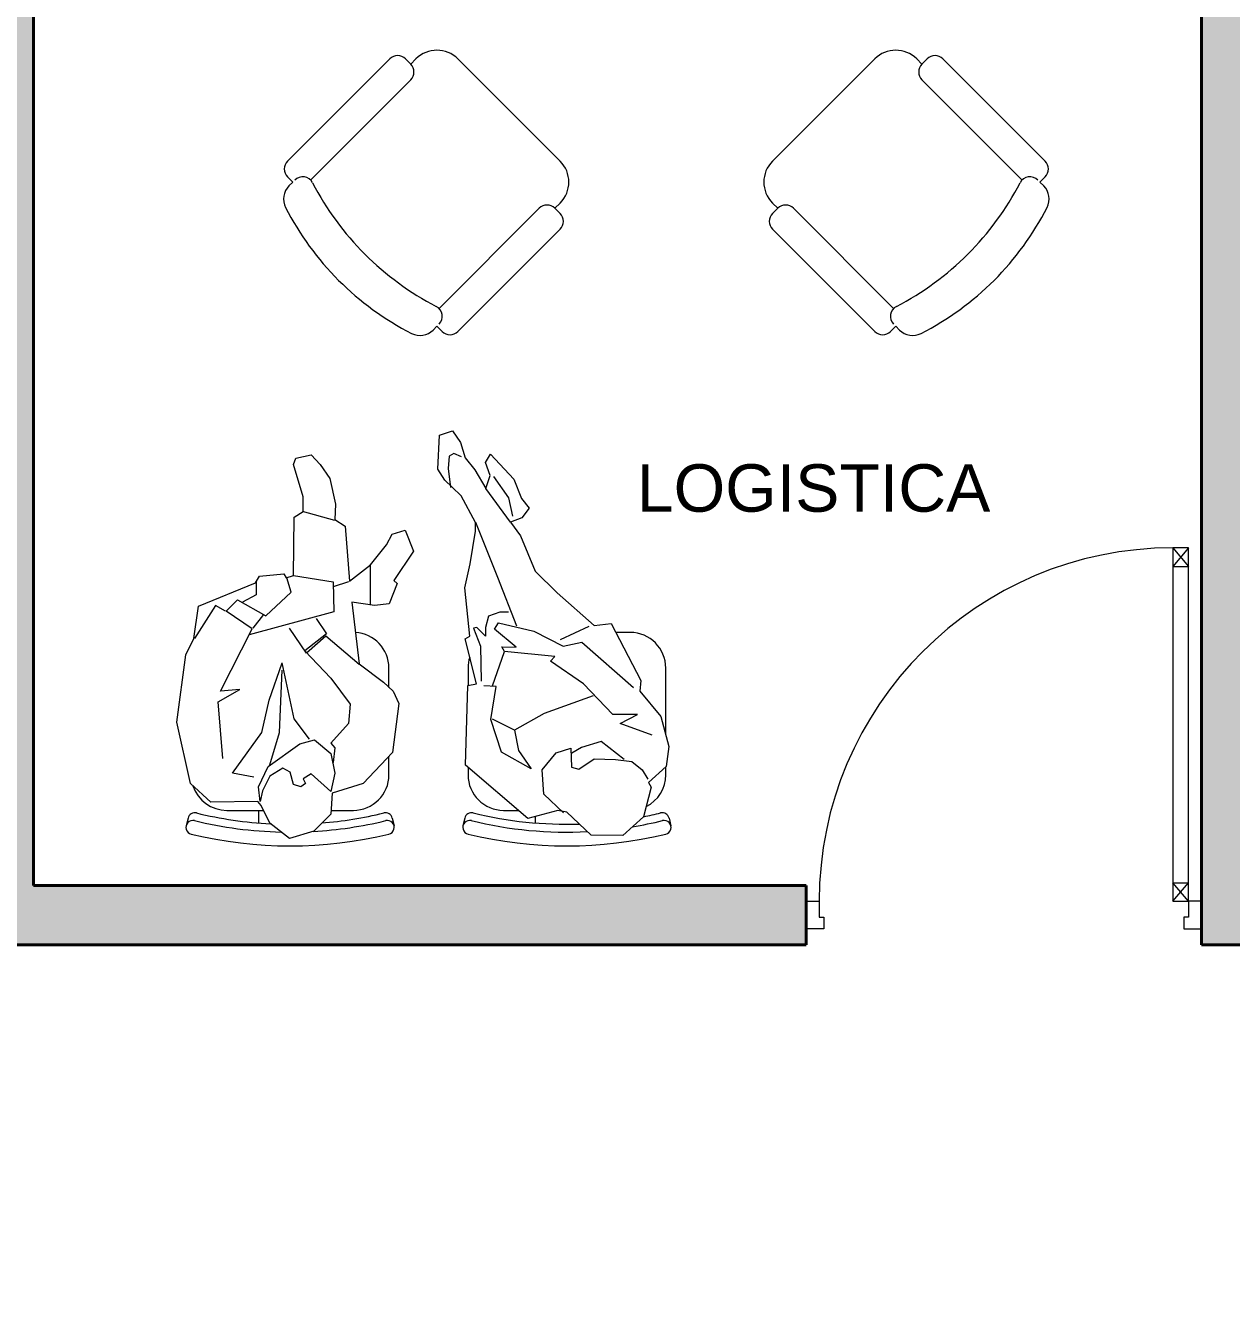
# Model space of a CAD drawing. Header units: millimetres. Extents: x 360.1 to 373.7, y 173.9 to 185.8.
# Drawn here: x 364.411 to 367.459, y 179.18 to 182.432 of the extents above; entities that cross this region are included whole.
import ezdxf

# ---------------------------------------------------------------- set-up
doc = ezdxf.new("R2010")
doc.units = ezdxf.units.MM
for name, color, linetype, lineweight in [('ARREDI attrezzature - furniture', 175, 'Continuous', 9), ('MURATURA sezioni - section wall', 7, 'Continuous', 40), ('PORTE  - doors', 252, 'Continuous', 5), ('PROIEZIONI finissime - fine lines', 251, 'Continuous', 9)]:
    doc.layers.add(name, color=color, linetype=linetype, lineweight=lineweight)
doc.layers.add('MURATURA tratteggi - hatch wall', color=253, linetype='Continuous', true_color=0x9e9e9e)
doc.layers.add('SCRITTE - txt', color=252, linetype='Continuous', true_color=0x969696)
doc.styles.add('style1', font='arial.ttf')

msp = doc.modelspace()

# ---------------------------------------------------------------- hatches: boundary and pattern name
at = {"layer": 'MURATURA tratteggi - hatch wall'}
h = msp.add_hatch(color=256, dxfattribs=at)
h.dxf.hatch_style = 1
h.paths.add_polyline_path([(364.4306, 179.1072), (360.3079, 179.1072), (360.3079, 184.3822), (360.1579, 184.3822), (360.1579, 175.8822), (364.4306, 175.8822), (364.4306, 176.0322), (363.2806, 176.0322), (363.2806, 176.6397), (363.1306, 176.6397), (363.1306, 176.0322), (361.3079, 176.0322), (361.3079, 176.8197), (361.2079, 176.8197), (361.2079, 176.0322), (360.3079, 176.0322), (360.3079, 177.4197), (364.2806, 177.4197), (364.2806, 176.8322), (364.4306, 176.8322), (364.4306, 178.1572), (364.2806, 178.1572), (364.2806, 177.5697), (360.3079, 177.5697), (360.3079, 178.9572), (361.2079, 178.9572), (361.2079, 178.1697), (361.3079, 178.1697), (361.3079, 178.9572), (362.0079, 178.9572), (362.0079, 178.3572), (362.1079, 178.3572), (362.1079, 178.9572), (363.1306, 178.9572), (363.1306, 178.3497), (363.2806, 178.3497), (363.2806, 178.9572), (364.4306, 178.9572)])
h.paths.add_polyline_path([(366.384, 180.2572), (364.4306, 180.2572), (364.4306, 184.3822), (364.2806, 184.3822), (364.2806, 180.1072), (366.384, 180.1072)])
h.paths.add_polyline_path([(367.534, 184.3822), (367.384, 184.3822), (367.384, 180.1072), (367.534, 180.1072)])
h.paths.add_polyline_path([(370.5806, 184.3822), (370.4306, 184.3822), (370.4306, 180.2572), (368.534, 180.2572), (368.534, 180.1072), (370.5806, 180.1072)])
h.paths.add_polyline_path([(373.5806, 184.3822), (373.4306, 184.3822), (373.4306, 179.1072), (370.4306, 179.1072), (370.4306, 178.9572), (373.4306, 178.9572), (373.4306, 175.9572), (370.4306, 175.9572), (370.4306, 175.8072), (373.5806, 175.8072)])

# ---------------------------------------------------------------- linework, layer by layer
at = {"layer": 'ARREDI attrezzature - furniture'}
for p, q in [((365.0726, 182.0893), (365.3311, 182.3479)), ((365.3709, 182.3479), (365.3842, 182.3346)), ((365.3974, 182.3479), (365.3842, 182.3346)), ((365.762, 182.0893), (365.5035, 182.3479)), ((366.5575, 182.3479), (366.299, 182.0893)), ((366.6769, 182.3346), (366.6636, 182.3479)), ((366.6901, 182.3479), (366.6769, 182.3346)), ((366.9884, 182.0893), (366.7299, 182.3479)), ((365.3842, 182.2948), (365.1309, 182.0415)), ((366.6769, 182.2948), (366.9302, 182.0415)), ((365.0859, 182.0363), (365.0726, 182.0496)), ((365.0762, 182.0267), (365.0859, 182.0363)), ((366.9752, 182.0363), (366.9884, 182.0496)), ((366.9848, 182.0267), (366.9752, 182.0363)), ((365.709, 181.97), (365.4557, 181.7167)), ((365.7488, 181.97), (365.762, 181.9833)), ((365.762, 181.9568), (365.7488, 181.97)), ((366.299, 181.9833), (366.3123, 181.97)), ((366.299, 181.9568), (366.3123, 181.97)), ((366.352, 181.97), (366.6053, 181.7167)), ((365.5035, 181.6585), (365.762, 181.917)), ((366.5575, 181.6585), (366.299, 181.917)), ((365.4408, 181.6621), (365.4505, 181.6717)), ((365.4505, 181.6717), (365.4637, 181.6585)), ((366.6106, 181.6717), (366.5973, 181.6585)), ((366.6202, 181.6621), (366.6106, 181.6717)), ((365.4566, 181.3958), (365.4897, 181.4073)), ((365.4897, 181.4073), (365.5104, 181.3774)), ((365.4525, 181.3106), (365.4566, 181.3958)), ((365.5104, 181.3774), (365.5221, 181.3387)), ((365.0937, 181.3382), (365.1327, 181.3464)), ((365.1327, 181.3464), (365.1552, 181.3218)), ((365.4811, 181.3433), (365.4789, 181.3117)), ((365.4929, 181.3502), (365.4811, 181.3433)), ((365.5127, 181.3411), (365.4929, 181.3502)), ((365.5734, 181.3274), (365.5858, 181.3478)), ((365.5858, 181.3478), (365.6446, 181.2848)), ((365.0876, 181.3218), (365.0937, 181.3382)), ((365.1122, 181.2399), (365.0876, 181.3218)), ((365.1552, 181.3218), (365.1794, 181.2868)), ((365.4708, 181.2823), (365.4525, 181.3106)), ((365.4789, 181.3117), (365.4846, 181.2641)), ((365.5221, 181.3387), (365.5463, 181.3083)), ((365.5848, 181.2943), (365.5734, 181.3274)), ((365.1794, 181.2868), (365.1941, 181.2215)), ((365.4888, 181.265), (365.4708, 181.2823)), ((365.5463, 181.3083), (365.5742, 181.2609)), ((365.5742, 181.2609), (365.5848, 181.2943)), ((365.6324, 181.2378), (365.5943, 181.2918)), ((365.6446, 181.2848), (365.664, 181.2356)), ((365.5113, 181.2431), (365.4888, 181.265)), ((365.6365, 181.1765), (365.5742, 181.2609)), ((365.1122, 181.203), (365.1122, 181.2399)), ((365.1941, 181.2215), (365.1921, 181.1826)), ((365.5479, 181.1754), (365.5113, 181.2431)), ((365.6423, 181.191), (365.6324, 181.2378)), ((365.664, 181.2356), (365.6834, 181.2118)), ((365.6834, 181.2118), (365.6654, 181.187)), ((365.0876, 181.0413), (365.0896, 181.1887)), ((365.0896, 181.1887), (365.1122, 181.203)), ((365.1921, 181.1805), (365.1101, 181.203)), ((365.1921, 181.1826), (365.2187, 181.1662)), ((365.6654, 181.187), (365.6365, 181.1765)), ((365.2187, 181.1662), (365.229, 181.0269)), ((365.3376, 181.1457), (365.3704, 181.1559)), ((365.3704, 181.1559), (365.3908, 181.1027)), ((365.5346, 181.0704), (365.5481, 181.1532)), ((365.5481, 181.1532), (365.5479, 181.1754)), ((365.6041, 181.0363), (365.5488, 181.1756)), ((365.6365, 181.1765), (365.6617, 181.1418)), ((365.2822, 181.0679), (365.3232, 181.1191)), ((365.3232, 181.1191), (365.3376, 181.1457)), ((365.6617, 181.1418), (365.6986, 181.0519)), ((365.3908, 181.1027), (365.3417, 181.029)), ((365.229, 181.0269), (365.2822, 181.0679)), ((365.2822, 180.9676), (365.2822, 181.0699)), ((365.5209, 181.0097), (365.5346, 181.0704)), ((365.6986, 181.0519), (365.7546, 180.9972)), ((364.8478, 180.9635), (364.9913, 181.0228)), ((364.9913, 181.0228), (365.0015, 181.0392)), ((364.9933, 181.0249), (364.9933, 180.9921)), ((365.0015, 181.0392), (365.063, 181.0454)), ((365.063, 181.0454), (365.0691, 181.0351)), ((365.0691, 181.0351), (365.0876, 181.0413)), ((365.082, 180.9989), (365.0712, 181.0351)), ((365.0876, 181.0413), (365.188, 181.0254)), ((365.188, 181.0254), (365.19, 180.9491)), ((365.2269, 181.0249), (365.188, 181.0126)), ((365.3499, 181.0208), (365.3294, 180.9696)), ((365.3417, 181.029), (365.3499, 181.0208)), ((365.6525, 180.9133), (365.6041, 181.0363)), ((364.9933, 180.9921), (364.9585, 180.9737)), ((365.0179, 180.9389), (365.082, 180.9989)), ((365.5334, 180.888), (365.5209, 181.0097)), ((365.7546, 180.9972), (365.8477, 180.9149)), ((364.8355, 180.8816), (364.8478, 180.9635)), ((364.8909, 180.9655), (364.8376, 180.8816)), ((364.9155, 180.9512), (364.8909, 180.9655)), ((364.9175, 180.9512), (364.9462, 180.9798)), ((364.9831, 180.9061), (364.9175, 180.9512)), ((364.9462, 180.9798), (365.0179, 180.9389)), ((365.2925, 180.9655), (365.2351, 180.9737)), ((365.2351, 180.9737), (365.2536, 180.8181)), ((365.3294, 180.9696), (365.2925, 180.9655)), ((365.19, 180.9491), (364.9757, 180.8915)), ((365.0118, 180.943), (364.9851, 180.9082)), ((365.145, 180.9328), (365.1716, 180.8938)), ((365.5805, 180.938), (365.5732, 180.9098)), ((365.6094, 180.9486), (365.5805, 180.938)), ((365.5963, 180.9058), (365.6063, 180.9213)), ((365.6063, 180.9213), (365.6952, 180.9002)), ((365.6316, 180.9489), (365.6094, 180.9486)), ((365.8477, 180.9149), (365.8911, 180.9196)), ((365.8911, 180.9196), (365.9662, 180.7757)), ((364.9032, 180.7485), (364.9831, 180.9061)), ((365.1204, 180.8447), (365.0773, 180.9082)), ((365.1716, 180.8938), (365.1163, 180.8509)), ((365.1695, 180.8877), (365.1204, 180.8447)), ((365.2536, 180.816), (365.1695, 180.8877)), ((365.5215, 180.8811), (365.5334, 180.888)), ((365.551, 180.9095), (365.5425, 180.9077)), ((365.5425, 180.9077), (365.561, 180.8628)), ((365.5735, 180.8877), (365.551, 180.9095)), ((365.5732, 180.9098), (365.5735, 180.8877)), ((365.6505, 180.8596), (365.5963, 180.9058)), ((365.6952, 180.9002), (365.7699, 180.8628)), ((365.8349, 180.9121), (365.762, 180.8789)), ((365.9391, 180.8972), (365.9028, 180.8972)), ((364.8151, 180.8406), (364.8355, 180.8816)), ((365.5502, 180.7672), (365.5215, 180.8811)), ((365.561, 180.8628), (365.562, 180.7742)), ((365.6217, 180.8491), (365.6147, 180.8609)), ((365.6147, 180.8609), (365.6505, 180.8596)), ((365.7699, 180.8628), (365.8167, 180.8727)), ((365.8167, 180.8727), (365.9476, 180.7584)), ((364.7925, 180.6707), (364.8151, 180.8406)), ((365.1163, 180.8509), (365.1818, 180.7812)), ((365.5911, 180.7626), (365.6217, 180.8491)), ((365.7489, 180.8361), (365.6217, 180.8491)), ((365.7379, 180.8249), (365.7489, 180.8361)), ((365.8213, 180.7671), (365.7379, 180.8249)), ((365.0261, 180.7259), (365.0589, 180.8201)), ((365.0527, 180.644), (365.0589, 180.8017)), ((365.0896, 180.6789), (365.0589, 180.8201)), ((365.2536, 180.8181), (365.3151, 180.7711)), ((365.3291, 180.7582), (365.3291, 180.8072)), ((365.5291, 180.8072), (365.5291, 180.7628)), ((366.0291, 180.6385), (366.0291, 180.8072)), ((365.1818, 180.7812), (365.231, 180.7157)), ((365.3151, 180.7711), (365.3396, 180.7485)), ((365.5228, 180.5615), (365.5289, 180.7627)), ((365.5289, 180.7627), (365.5502, 180.7672)), ((365.6006, 180.7602), (365.569, 180.7623)), ((365.587, 180.6774), (365.6006, 180.7602)), ((365.8956, 180.6896), (365.8213, 180.7671)), ((365.9662, 180.7757), (365.9631, 180.7484)), ((364.897, 180.7219), (364.9523, 180.7526)), ((364.9523, 180.7526), (364.9032, 180.7485)), ((365.0077, 180.644), (365.0261, 180.7259)), ((365.3396, 180.7485), (365.354, 180.7178)), ((365.8456, 180.7367), (365.7216, 180.6926)), ((365.9631, 180.7484), (366.0167, 180.6843)), ((364.9093, 180.5785), (364.897, 180.7219)), ((365.231, 180.7157), (365.2269, 180.6666)), ((365.354, 180.7178), (365.3379, 180.5937)), ((365.7216, 180.6926), (365.6462, 180.65)), ((364.8273, 180.5151), (364.7925, 180.6707)), ((365.1286, 180.6277), (365.0896, 180.6789)), ((365.2269, 180.6666), (365.1818, 180.6174)), ((365.6136, 180.5942), (365.587, 180.6774)), ((365.6462, 180.65), (365.5913, 180.6783)), ((365.9578, 180.6895), (365.8956, 180.6896)), ((365.9137, 180.6668), (365.9578, 180.6895)), ((365.9948, 180.6373), (365.9137, 180.6668)), ((366.0167, 180.6843), (366.0372, 180.6087)), ((364.9339, 180.5417), (365.0077, 180.644)), ((365.0282, 180.5621), (365.0527, 180.644)), ((365.6462, 180.65), (365.657, 180.599)), ((365.0241, 180.558), (365.104, 180.6154)), ((365.104, 180.6154), (365.1409, 180.6256)), ((365.1409, 180.6256), (365.1818, 180.5908)), ((365.1818, 180.6174), (365.1921, 180.6051)), ((365.1921, 180.6051), (365.188, 180.5683)), ((365.3379, 180.5937), (365.2638, 180.5151)), ((365.6891, 180.5525), (365.6136, 180.5942)), ((365.657, 180.599), (365.6891, 180.5525)), ((365.7518, 180.5924), (365.7891, 180.6048)), ((365.7891, 180.6048), (365.7906, 180.5563)), ((365.8156, 180.606), (365.7918, 180.5921)), ((365.8657, 180.6211), (365.8156, 180.606)), ((365.9242, 180.5758), (365.8657, 180.6211)), ((366.0372, 180.6087), (366.0301, 180.5583)), ((365.1818, 180.5908), (365.1921, 180.5417)), ((365.3291, 180.5372), (365.3291, 180.5844)), ((365.6804, 180.4263), (365.5228, 180.5615)), ((365.7165, 180.5494), (365.7518, 180.5924)), ((365.8094, 180.5514), (365.8483, 180.5774)), ((365.8483, 180.5774), (365.902, 180.5755)), ((365.902, 180.5755), (365.943, 180.5709)), ((365.943, 180.5709), (365.9697, 180.5499)), ((364.9872, 180.5314), (364.9339, 180.5417)), ((364.9995, 180.5069), (365.0241, 180.558)), ((365.0282, 180.5335), (365.0097, 180.4966)), ((365.0609, 180.554), (365.0282, 180.5335)), ((365.0794, 180.5437), (365.0609, 180.554)), ((365.0876, 180.513), (365.0794, 180.5437)), ((365.1327, 180.5396), (365.1122, 180.5273)), ((365.1818, 180.4946), (365.1327, 180.5396)), ((365.1921, 180.5417), (365.1818, 180.4946)), ((365.5291, 180.5561), (365.5291, 180.5372)), ((365.7206, 180.4881), (365.7165, 180.5494)), ((365.7906, 180.5563), (365.8094, 180.5514)), ((365.9697, 180.5499), (365.9836, 180.5262)), ((366.0301, 180.5583), (365.9854, 180.5177)), ((366.0291, 180.5372), (366.0291, 180.5574)), ((364.8786, 180.468), (364.8273, 180.5151)), ((365.0036, 180.47), (364.9995, 180.5069)), ((365.0097, 180.4966), (365.0036, 180.47)), ((365.106, 180.5069), (365.0876, 180.513)), ((365.1183, 180.5151), (365.106, 180.5069)), ((365.1122, 180.5273), (365.1183, 180.5151)), ((365.2638, 180.5151), (365.1859, 180.4905)), ((365.9924, 180.5059), (365.9728, 180.4307)), ((365.9854, 180.5177), (365.9924, 180.5059)), ((364.9974, 180.47), (364.8786, 180.468)), ((365.0056, 180.4598), (364.9974, 180.47)), ((365.1859, 180.4905), (365.1818, 180.4372)), ((365.7706, 180.441), (365.7206, 180.4881)), ((364.9191, 180.4472), (365.0119, 180.4472)), ((364.9991, 180.4472), (364.9991, 180.4154)), ((365.0282, 180.4147), (365.0056, 180.4598)), ((365.1818, 180.4372), (365.1388, 180.3942)), ((365.1826, 180.4472), (365.2391, 180.4472)), ((365.6191, 180.4472), (365.6559, 180.4472)), ((365.756, 180.4468), (365.6804, 180.4263)), ((365.6991, 180.4313), (365.6991, 180.4154)), ((365.7791, 180.4428), (365.756, 180.4468)), ((365.8403, 180.3847), (365.7791, 180.4428)), ((365.9728, 180.4307), (365.9205, 180.384)), ((364.821, 180.4278), (364.8163, 180.4084)), ((365.0773, 180.3758), (365.0282, 180.4147)), ((365.3373, 180.4278), (365.342, 180.4084)), ((365.521, 180.4278), (365.5163, 180.4084)), ((366.0373, 180.4278), (366.042, 180.4084)), ((365.1388, 180.3942), (365.0773, 180.3758)), ((365.9205, 180.384), (365.8403, 180.3847))]:
    msp.add_line(p, q, dxfattribs=at)
for centre, radius, start, end in [((365.351, 182.328), 0.0281, 45, 135), ((365.4505, 182.2948), 0.075, 45, 135), ((366.6106, 182.2948), 0.075, 45, 135), ((366.71, 182.328), 0.0281, 45, 135), ((365.3643, 182.3147), 0.0281, 315, 45), ((366.6967, 182.3147), 0.0281, 135, 225), ((365.0925, 182.0695), 0.0281, 135, 225), ((365.709, 182.0363), 0.075, 315, 45), ((366.352, 182.0363), 0.075, 135, 225), ((366.9685, 182.0695), 0.0281, 315, 45), ((365.1094, 181.9935), 0.0469, 135, 207.0798), ((365.111, 182.0216), 0.0281, 27.422, 135), ((365.7861, 182.3719), 0.7324, 207.422, 242.578), ((366.275, 182.3719), 0.7324, 297.422, 332.578), ((366.9501, 182.0216), 0.0281, 45, 152.578), ((366.9517, 181.9935), 0.0469, 332.9202, 45), ((365.7198, 182.3056), 0.7324, 207.0798, 242.9202), ((365.7289, 181.9501), 0.0281, 45, 135), ((366.3321, 181.9501), 0.0281, 45, 135), ((366.3413, 182.3056), 0.7324, 297.0798, 332.9202), ((365.7422, 181.9369), 0.0281, 315, 45), ((366.3189, 181.9369), 0.0281, 135, 225), ((365.4358, 181.6968), 0.0281, 315, 62.578), ((366.6252, 181.6968), 0.0281, 117.422, 225), ((365.4077, 181.6952), 0.0469, 242.9202, 315), ((365.4836, 181.6783), 0.0281, 225, 315), ((366.5774, 181.6783), 0.0281, 225, 315), ((366.6533, 181.6952), 0.0469, 225, 297.0798), ((365.2391, 180.8072), 0.09, 0, 86.7746), ((365.9391, 180.8072), 0.09, 0, 90), ((365.6191, 180.8072), 0.09, 162.5031, 180), ((365.2391, 180.5372), 0.09, 270, 0), ((365.6191, 180.5372), 0.09, 180, 270), ((365.9391, 180.5372), 0.09, 296.7567, 0), ((364.9191, 180.5372), 0.09, 198.0679, 270), ((364.838, 180.4237), 0.0175, 76.3145, 166.3145), ((365.0791, 181.4139), 1.0017, 256.3145, 267.174), ((365.0791, 181.4139), 1.0017, 274.5809, 283.6855), ((365.3203, 180.4237), 0.0175, 13.6855, 103.6855), ((365.538, 180.4237), 0.0175, 76.3145, 166.3145), ((365.7791, 181.4139), 1.0017, 256.3145, 271.8121), ((365.7791, 181.4139), 1.0017, 281.1576, 283.6855), ((366.0203, 180.4237), 0.0175, 13.6855, 103.6855), ((364.8333, 180.4043), 0.0175, 76.3145, 256.3145), ((365.0791, 181.4139), 1.0217, 256.3145, 268.7163), ((365.0791, 181.4139), 1.0217, 273.2905, 283.6855), ((365.325, 180.4043), 0.0175, 283.6855, 103.6855), ((365.5333, 180.4043), 0.0175, 76.3145, 256.3145), ((365.7791, 181.4139), 1.0217, 256.3145, 272.9121), ((365.7791, 181.4139), 1.0217, 279.3404, 283.6855), ((366.025, 180.4043), 0.0175, 283.6855, 103.6855), ((365.0791, 181.4139), 1.0567, 256.3145, 283.6855), ((365.7791, 181.4139), 1.0567, 256.3145, 283.6855)]:
    msp.add_arc(centre, radius, start, end, dxfattribs=at)
at = {"layer": 'MURATURA sezioni - section wall'}
for p, q in [((364.4306, 180.2572), (364.4306, 184.3822)), ((367.384, 180.1072), (367.384, 184.3822)), ((366.384, 180.2572), (364.4306, 180.2572)), ((366.384, 180.1072), (366.384, 180.2572)), ((366.384, 180.1072), (364.2806, 180.1072)), ((367.534, 180.1072), (367.384, 180.1072))]:
    msp.add_line(p, q, dxfattribs=at)
at = {"layer": 'PORTE  - doors', "color": 2}
for p, q in [((367.311, 181.1112), (367.351, 181.0642)), ((367.351, 181.1112), (367.311, 181.0642)), ((367.351, 181.1112), (367.311, 181.1112)), ((367.311, 181.1112), (367.311, 180.2172)), ((367.351, 180.2172), (367.351, 181.1112)), ((367.311, 181.0642), (367.351, 181.0642)), ((367.311, 180.2643), (367.351, 180.2643)), ((367.351, 180.2172), (367.311, 180.2643)), ((367.311, 180.2172), (367.351, 180.2643)), ((366.384, 180.1472), (366.384, 180.2172)), ((366.384, 180.2172), (366.417, 180.2172)), ((366.417, 180.2172), (366.417, 180.1772)), ((367.311, 180.2172), (367.351, 180.2172)), ((367.384, 180.2172), (367.351, 180.2172)), ((367.351, 180.2172), (367.351, 180.1772)), ((367.384, 180.1472), (367.384, 180.2172)), ((366.417, 180.1772), (366.429, 180.1772)), ((366.429, 180.1772), (366.429, 180.1472)), ((367.351, 180.1772), (367.339, 180.1772)), ((367.339, 180.1772), (367.339, 180.1472)), ((366.429, 180.1472), (366.384, 180.1472)), ((367.339, 180.1472), (367.384, 180.1472))]:
    msp.add_line(p, q, dxfattribs=at)
at = {"layer": 'PROIEZIONI finissime - fine lines'}
msp.add_arc((367.311, 180.2172), 0.894, 90, 180, dxfattribs=at)

# ---------------------------------------------------------------- texts
at = {"layer": 'SCRITTE - txt', "style": 'style1'}
msp.add_text('LOGISTICA', height=0.12, dxfattribs=at).set_placement((365.9557, 181.2026))

doc.saveas('drawing.dxf')
